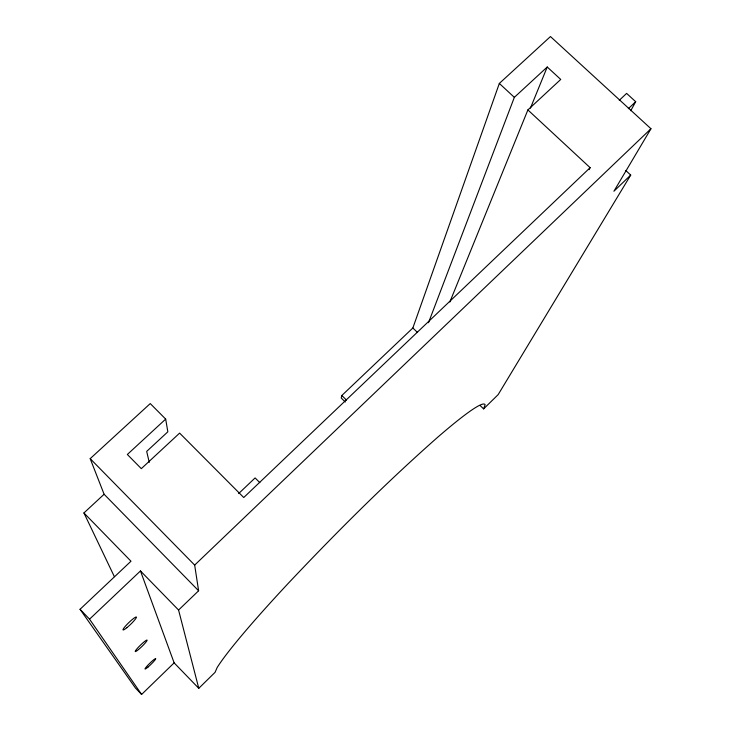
<?xml version="1.0" encoding="UTF-8"?>
<svg xmlns="http://www.w3.org/2000/svg" width="731" height="731" viewBox="0 0 731 731"><rect width="100%" height="100%" fill="white"/><g stroke="black" fill="none" stroke-linecap="round" stroke-linejoin="round"><path stroke-width="1.1" d="M625.709 170.451L630.707 175.074L613.903 191.248L650.955 128.738L550.461 36.55L499.337 83.435L412.851 327.991L341.825 395.508L341.213 398.011L345.279 402.013M480.34 405.714L483.62 408.885L485.119 404.8A192.801 14.583 -45.2 0 0 437.723 437.211C385.484 483.264 336.187 532.543 288.407 583.183A192.801 14.583 -45.2 0 0 217.171 667.513L215.069 672.337L198.777 688.319L174.133 662.862L140.462 570.938L89.557 619.166L141.613 694.45L174.133 662.862M428.503 322.727L514.341 97.351L547.236 67.005L560.732 79.441L527.883 109.924L449.839 302.022M530.423 108.133L547.236 67.005M589.049 169.693L590.118 167.682L527.883 109.924M630.743 110.719L635.696 101.719L626.613 93.394L619.258 100.339M630.707 175.074L498.158 394.621L483.62 408.885M198.777 688.319L178.574 610.038L198.613 590.767L194.665 565.09L90.187 458.657L150.248 403.576L165.681 419.091L167.838 431.82L146.684 451.402L149.261 462.403M194.665 565.09L650.955 128.738M238.662 493.562L255.11 477.928L259.834 482.652M590.118 167.682L243.743 497.528L179.625 433.108L141.321 468.653L127.34 454.481L165.681 419.091M628.349 108.681L635.696 101.719M141.613 694.45L135.463 688.045L80.044 609.298L130.986 561.216L83.928 512.943L104.104 494.257L90.187 458.657M499.337 83.435L514.341 97.351M412.851 327.991L417.511 332.486M341.825 395.508L346.512 400.104M104.104 494.257L198.613 590.767M140.462 570.938L178.574 610.038M80.044 609.298L89.557 619.166M83.928 512.943L114.365 576.658M126.847 627.701A9.265 1.243 -44 0 0 136.414 617.092A9.265 1.243 -44 0 0 125.887 625.635A9.265 1.243 -44 0 0 126.847 627.701M138.552 649.512A8.269 0.987 -44.1 0 0 147.105 640.109A8.269 0.987 -44.1 0 0 137.793 647.876A8.269 0.987 -44.1 0 0 138.552 649.512M147.982 667.083A7.465 0.804 -44.2 0 0 155.721 658.64A7.465 0.804 -44.2 0 0 147.36 665.749A7.465 0.804 -44.2 0 0 147.982 667.083"/></g></svg>
